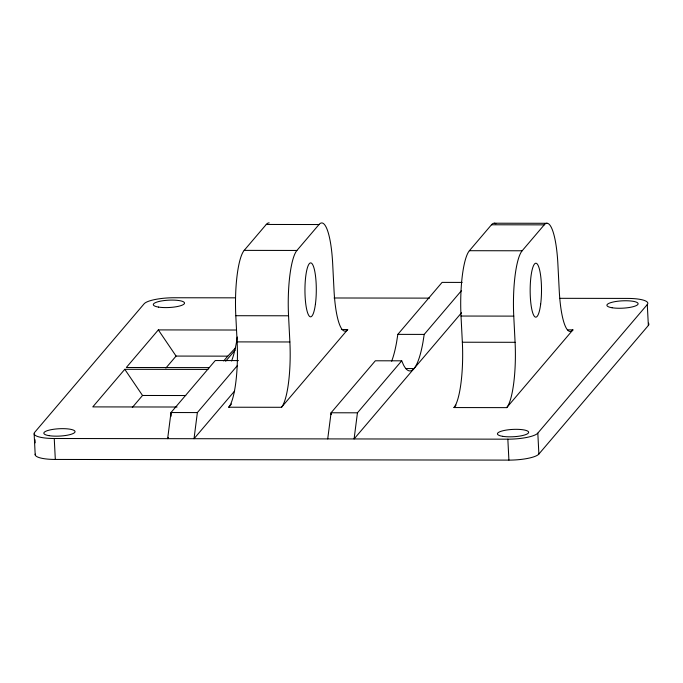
<?xml version="1.0" encoding="UTF-8"?>
<svg xmlns="http://www.w3.org/2000/svg" width="683" height="683" viewBox="0 0 683 683"><rect width="100%" height="100%" fill="white"/><g stroke="black" fill="none" stroke-linecap="round" stroke-linejoin="round"><path stroke-width="1.02" d="M237.488 365.465L197.37 412.575L194.023 438.708L234.653 390.983M327.72 438.904L331.076 412.771L375.343 360.786L401.715 360.82L403.525 364.987A80.927 17.024 -89.9 0 0 422.99 342.14L424.203 334.414L461.546 290.548M401.715 360.82L357.448 412.805L354.093 438.938L461.546 312.754M237.3 337.035L236.54 341.859A80.927 17.024 -89.9 0 1 231.563 360.991M462.135 282.421L442.097 282.386L397.83 334.371L396.618 342.098A80.927 17.024 -89.9 0 1 391.641 361.222M207.999 369.435L124.784 369.307L92.777 406.897L177.059 407.017M236.216 330.026L158.328 329.906L126.329 367.497L209.544 367.616M266.259 224.459L319.004 224.536A53.948 11.346 -89.9 0 1 332.689 263.945L334.013 290.13A53.948 11.346 -89.9 0 0 347.707 329.539L281.49 407.299L228.745 407.222A53.948 11.346 -89.9 0 0 237.129 341.893L235.806 315.708A53.948 11.346 -89.9 0 1 244.19 250.379L266.259 224.459A53.948 11.346 -89.9 0 1 269.204 222.889M132.306 407.478L142.525 395.474L185.776 395.534M165.849 368.077L176.077 356.074L227.763 356.15L235.678 347.707M281.49 407.299A53.948 11.346 -89.9 0 0 289.874 341.97L288.55 315.785A53.948 11.346 -89.9 0 1 296.926 250.456L319.004 224.536M223.674 360.948L227.763 356.15M225.655 361.239L235.191 350.038M228.745 407.222L231.503 403.986M491.47 224.784L544.214 224.861A53.948 11.346 -89.9 0 1 557.9 264.27L559.232 290.463A53.948 11.346 -89.9 0 0 572.917 329.872L506.709 407.631L453.964 407.555A53.948 11.346 -89.9 0 0 462.348 342.226L461.016 316.041A53.948 11.346 -89.9 0 1 469.4 250.704L491.47 224.784A53.948 11.346 -89.9 0 1 495.901 223.811M506.709 407.631A53.948 11.346 -89.9 0 0 515.084 342.303L513.761 316.118A53.948 11.346 -89.9 0 1 522.145 250.781L544.214 224.861M453.964 407.555L456.031 405.121M235.567 297.839L174.097 297.754A25.356 5.959 -2.9 0 0 144.122 303.807L34.645 432.373A25.356 5.959 -2.9 0 0 54.247 438.503L507.845 439.169A25.356 5.959 -2.9 0 0 537.82 433.107L647.288 304.541A25.356 5.959 -2.9 0 0 627.686 298.42L559.829 298.317M35.243 454.118A25.356 5.959 -2.9 0 0 55.314 459.446L508.903 460.111A25.356 5.959 -2.9 0 0 538.878 454.058L648.355 325.492A25.356 5.959 -2.9 0 0 648.449 323.161M494.415 223.213L547.16 223.29M244.19 250.379L296.926 250.456M469.4 250.704L522.145 250.781M334.03 297.984L429.53 298.13M235.806 315.708L288.55 315.785M461.016 316.041L513.761 316.118M341.372 329.53L347.707 329.539M567.641 329.863L572.917 329.872M397.83 334.371L424.203 334.414M237.129 341.893L289.874 341.97M462.348 342.226L515.084 342.303M238.469 360.581L215.265 360.547L170.998 412.532L167.651 438.665A21.583 4.542 -89.9 0 0 168.402 437.444M405.582 368.555L414.018 368.564M197.37 412.575L170.998 412.532A21.583 4.542 -89.9 0 1 171.117 416.254M357.448 412.805L331.076 412.771A21.583 4.542 -89.9 0 1 331.153 414.607M158.328 329.906L176.077 356.074M124.784 369.307L142.525 395.474M647.288 304.541L648.355 325.492M537.82 433.107L538.878 454.058M507.845 439.169L508.903 460.111M54.247 438.503L55.314 459.446M35.021 439.707L35.175 442.849M34.15 433.953L35.209 454.895M502.611 436.317A15.649 3.68 -2.9 0 0 528.326 433.099A15.649 3.68 -2.9 0 0 508.152 429.812A15.649 3.68 -2.9 0 0 502.611 436.317M612.079 307.751A15.649 3.68 -2.9 0 0 637.794 304.533A15.649 3.68 -2.9 0 0 617.628 301.246A15.649 3.68 -2.9 0 0 612.079 307.751M49.014 435.652A15.649 3.68 -2.9 0 0 74.729 432.433A15.649 3.68 -2.9 0 0 54.563 429.146A15.649 3.68 -2.9 0 0 49.014 435.652M158.49 307.085A15.649 3.68 -2.9 0 0 184.205 303.867A15.649 3.68 -2.9 0 0 164.031 300.58A15.649 3.68 -2.9 0 0 158.49 307.085M540.671 304.131A26.979 5.677 -89.9 0 0 535.976 263.228A26.979 5.677 -89.9 0 0 530.845 303.235A26.979 5.677 -89.9 0 0 540.671 304.131M315.461 303.798A26.979 5.677 -89.9 0 0 310.765 262.895A26.979 5.677 -89.9 0 0 305.634 302.902A26.979 5.677 -89.9 0 0 315.461 303.798"/></g></svg>
